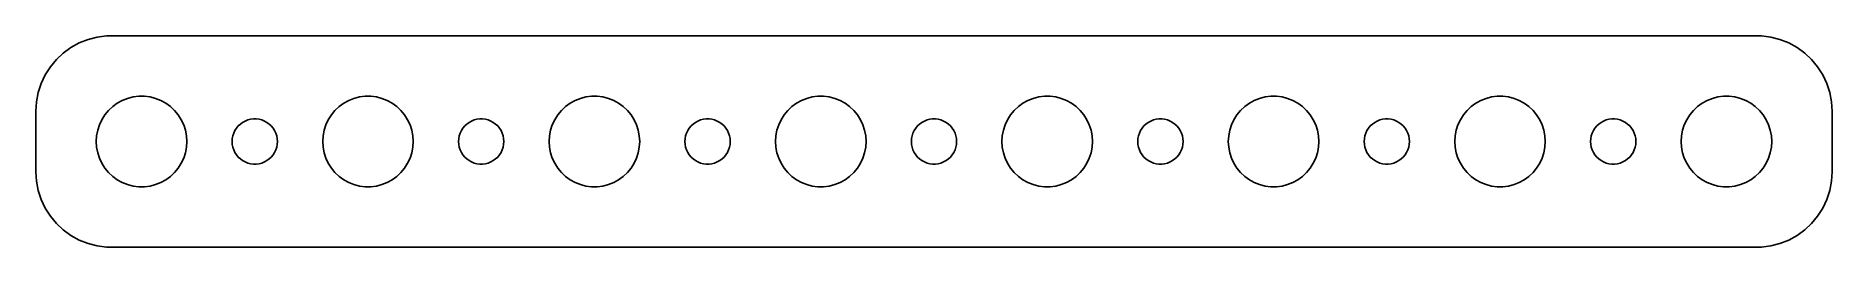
# Model space of a CAD drawing. Header units: metres. Extents: x -60 to 60, y 17 to 31.
import ezdxf

# ---------------------------------------------------------------- set-up
doc = ezdxf.new("R2010")
doc.units = ezdxf.units.M

msp = doc.modelspace()

# ---------------------------------------------------------------- linework, layer by layer
for p, q in [((-54.8139, 30.9901), (-55.4369, 30.9114)), ((54.8139, 30.9901), (-54.8139, 30.9901)), ((55.4369, 30.9114), (54.8139, 30.9901)), ((-57.6871, 29.8526), (-58.1448, 29.4227)), ((-57.1791, 30.2216), (-57.6871, 29.8526)), ((-56.6289, 30.5241), (-57.1791, 30.2216)), ((-56.0451, 30.7553), (-56.6289, 30.5241)), ((-55.4369, 30.9114), (-56.0451, 30.7553)), ((56.0451, 30.7553), (55.4369, 30.9114)), ((56.6289, 30.5241), (56.0451, 30.7553)), ((57.1791, 30.2216), (56.6289, 30.5241)), ((57.6871, 29.8526), (57.1791, 30.2216)), ((58.1448, 29.4227), (57.6871, 29.8526)), ((-58.5451, 28.9389), (-58.8815, 28.4088)), ((-58.1448, 29.4227), (-58.5451, 28.9389)), ((58.5451, 28.9389), (58.1448, 29.4227)), ((58.8815, 28.4088), (58.5451, 28.9389)), ((-59.1489, 27.8406), (-59.3429, 27.2434)), ((-58.8815, 28.4088), (-59.1489, 27.8406)), ((59.1489, 27.8406), (58.8815, 28.4088)), ((59.3429, 27.2434), (59.1489, 27.8406)), ((-59.4606, 26.6267), (-59.5, 26)), ((-59.3429, 27.2434), (-59.4606, 26.6267)), ((-54.6869, 26.0536), (-54.4123, 26.3115)), ((-54.4123, 26.3115), (-54.1075, 26.533)), ((-54.1075, 26.533), (-53.7773, 26.7145)), ((-53.7773, 26.7145), (-53.427, 26.8532)), ((-53.427, 26.8532), (-53.0621, 26.9469)), ((-53.0621, 26.9469), (-52.6884, 26.9941)), ((-52.6884, 26.9941), (-52.3116, 26.9941)), ((-52.3116, 26.9941), (-51.9379, 26.9469)), ((-51.9379, 26.9469), (-51.5729, 26.8532)), ((-51.5729, 26.8532), (-51.2227, 26.7145)), ((-51.2227, 26.7145), (-50.8925, 26.533)), ((-50.8925, 26.533), (-50.5877, 26.3115)), ((-50.5877, 26.3115), (-50.3131, 26.0536)), ((-39.6869, 26.0536), (-39.4123, 26.3115)), ((-39.4123, 26.3115), (-39.1075, 26.533)), ((-39.1075, 26.533), (-38.7773, 26.7145)), ((-38.7773, 26.7145), (-38.427, 26.8532)), ((-38.427, 26.8532), (-38.0621, 26.9469)), ((-38.0621, 26.9469), (-37.6884, 26.9941)), ((-37.6884, 26.9941), (-37.3116, 26.9941)), ((-37.3116, 26.9941), (-36.9379, 26.9469)), ((-36.9379, 26.9469), (-36.5729, 26.8532)), ((-36.5729, 26.8532), (-36.2227, 26.7145)), ((-36.2227, 26.7145), (-35.8925, 26.533)), ((-35.8925, 26.533), (-35.5877, 26.3115)), ((-35.5877, 26.3115), (-35.3131, 26.0536)), ((-24.6869, 26.0536), (-24.4123, 26.3115)), ((-24.4123, 26.3115), (-24.1075, 26.533)), ((-24.1075, 26.533), (-23.7773, 26.7145)), ((-23.7773, 26.7145), (-23.427, 26.8532)), ((-23.427, 26.8532), (-23.0621, 26.9469)), ((-23.0621, 26.9469), (-22.6884, 26.9941)), ((-22.6884, 26.9941), (-22.3116, 26.9941)), ((-22.3116, 26.9941), (-21.9379, 26.9469)), ((-21.9379, 26.9469), (-21.5729, 26.8532)), ((-21.5729, 26.8532), (-21.2227, 26.7145)), ((-21.2227, 26.7145), (-20.8925, 26.533)), ((-20.8925, 26.533), (-20.5877, 26.3115)), ((-20.5877, 26.3115), (-20.3131, 26.0536)), ((-9.6869, 26.0536), (-9.41226, 26.3115)), ((-9.41226, 26.3115), (-9.10747, 26.533)), ((-9.10747, 26.533), (-8.77733, 26.7145)), ((-8.77733, 26.7145), (-8.42705, 26.8532)), ((-8.42705, 26.8532), (-8.06213, 26.9469)), ((-8.06213, 26.9469), (-7.68837, 26.9941)), ((-7.68837, 26.9941), (-7.31161, 26.9941)), ((-7.31161, 26.9941), (-6.93785, 26.9469)), ((-6.93785, 26.9469), (-6.57294, 26.8532)), ((-6.57294, 26.8532), (-6.22266, 26.7145)), ((-6.22266, 26.7145), (-5.89252, 26.533)), ((-5.89252, 26.533), (-5.58772, 26.3115)), ((-5.58772, 26.3115), (-5.31308, 26.0536)), ((5.31308, 26.0536), (5.58772, 26.3115)), ((5.58772, 26.3115), (5.89252, 26.533)), ((5.89252, 26.533), (6.22266, 26.7145)), ((6.22266, 26.7145), (6.57294, 26.8532)), ((6.57294, 26.8532), (6.93785, 26.9469)), ((6.93785, 26.9469), (7.31161, 26.9941)), ((7.31161, 26.9941), (7.68837, 26.9941)), ((7.68837, 26.9941), (8.06213, 26.9469)), ((8.06213, 26.9469), (8.42705, 26.8532)), ((8.42705, 26.8532), (8.77733, 26.7145)), ((8.77733, 26.7145), (9.10747, 26.533)), ((9.10747, 26.533), (9.41226, 26.3115)), ((9.41226, 26.3115), (9.6869, 26.0536)), ((20.3131, 26.0536), (20.5877, 26.3115)), ((20.5877, 26.3115), (20.8925, 26.533)), ((20.8925, 26.533), (21.2227, 26.7145)), ((21.2227, 26.7145), (21.5729, 26.8532)), ((21.5729, 26.8532), (21.9379, 26.9469)), ((21.9379, 26.9469), (22.3116, 26.9941)), ((22.3116, 26.9941), (22.6884, 26.9941)), ((22.6884, 26.9941), (23.0621, 26.9469)), ((23.0621, 26.9469), (23.427, 26.8532)), ((23.427, 26.8532), (23.7773, 26.7145)), ((23.7773, 26.7145), (24.1075, 26.533)), ((24.1075, 26.533), (24.4123, 26.3115)), ((24.4123, 26.3115), (24.6869, 26.0536)), ((35.3131, 26.0536), (35.5877, 26.3115)), ((35.5877, 26.3115), (35.8925, 26.533)), ((35.8925, 26.533), (36.2227, 26.7145)), ((36.2227, 26.7145), (36.5729, 26.8532)), ((36.5729, 26.8532), (36.9379, 26.9469)), ((36.9379, 26.9469), (37.3116, 26.9941)), ((37.3116, 26.9941), (37.6884, 26.9941)), ((37.6884, 26.9941), (38.0621, 26.9469)), ((38.0621, 26.9469), (38.427, 26.8532)), ((38.427, 26.8532), (38.7773, 26.7145)), ((38.7773, 26.7145), (39.1075, 26.533)), ((39.1075, 26.533), (39.4123, 26.3115)), ((39.4123, 26.3115), (39.6869, 26.0536)), ((50.3131, 26.0536), (50.5877, 26.3115)), ((50.5877, 26.3115), (50.8925, 26.533)), ((50.8925, 26.533), (51.2227, 26.7145)), ((51.2227, 26.7145), (51.5729, 26.8532)), ((51.5729, 26.8532), (51.9379, 26.9469)), ((51.9379, 26.9469), (52.3116, 26.9941)), ((52.3116, 26.9941), (52.6884, 26.9941)), ((52.6884, 26.9941), (53.0621, 26.9469)), ((53.0621, 26.9469), (53.427, 26.8532)), ((53.427, 26.8532), (53.7773, 26.7145)), ((53.7773, 26.7145), (54.1075, 26.533)), ((54.1075, 26.533), (54.4123, 26.3115)), ((54.4123, 26.3115), (54.6869, 26.0536)), ((59.4606, 26.6267), (59.3429, 27.2434)), ((59.5, 26), (59.4606, 26.6267)), ((-59.5, 26), (-59.5, 22)), ((-55.4057, 24.7461), (-55.2893, 25.1044)), ((-55.2893, 25.1044), (-55.1289, 25.4453)), ((-55.1289, 25.4453), (-54.927, 25.7634)), ((-54.927, 25.7634), (-54.6869, 26.0536)), ((-50.3131, 26.0536), (-50.0729, 25.7634)), ((-50.0729, 25.7634), (-49.8711, 25.4453)), ((-49.8711, 25.4453), (-49.7107, 25.1044)), ((-49.7107, 25.1044), (-49.5942, 24.7461)), ((-46.2135, 24.8817), (-46.0934, 25.0268)), ((-46.0934, 25.0268), (-45.9561, 25.1558)), ((-45.9561, 25.1558), (-45.8037, 25.2665)), ((-45.8037, 25.2665), (-45.6387, 25.3572)), ((-45.6387, 25.3572), (-45.4635, 25.4266)), ((-45.4635, 25.4266), (-45.2811, 25.4734)), ((-45.2811, 25.4734), (-45.0942, 25.497)), ((-45.0942, 25.497), (-44.9058, 25.497)), ((-44.9058, 25.497), (-44.7189, 25.4734)), ((-44.7189, 25.4734), (-44.5365, 25.4266)), ((-44.5365, 25.4266), (-44.3613, 25.3572)), ((-44.3613, 25.3572), (-44.1963, 25.2665)), ((-44.1963, 25.2665), (-44.0439, 25.1558)), ((-44.0439, 25.1558), (-43.9065, 25.0268)), ((-43.9065, 25.0268), (-43.7865, 24.8817)), ((-40.4057, 24.7461), (-40.2893, 25.1044)), ((-40.2893, 25.1044), (-40.1289, 25.4453)), ((-40.1289, 25.4453), (-39.927, 25.7634)), ((-39.927, 25.7634), (-39.6869, 26.0536)), ((-35.3131, 26.0536), (-35.0729, 25.7634)), ((-35.0729, 25.7634), (-34.8711, 25.4453)), ((-34.8711, 25.4453), (-34.7107, 25.1044)), ((-34.7107, 25.1044), (-34.5942, 24.7461)), ((-31.2135, 24.8817), (-31.0934, 25.0268)), ((-31.0934, 25.0268), (-30.9561, 25.1558)), ((-30.9561, 25.1558), (-30.8037, 25.2665)), ((-30.8037, 25.2665), (-30.6387, 25.3572)), ((-30.6387, 25.3572), (-30.4635, 25.4266)), ((-30.4635, 25.4266), (-30.2811, 25.4734)), ((-30.2811, 25.4734), (-30.0942, 25.497)), ((-30.0942, 25.497), (-29.9058, 25.497)), ((-29.9058, 25.497), (-29.7189, 25.4734)), ((-29.7189, 25.4734), (-29.5365, 25.4266)), ((-29.5365, 25.4266), (-29.3613, 25.3572)), ((-29.3613, 25.3572), (-29.1963, 25.2665)), ((-29.1963, 25.2665), (-29.0439, 25.1558)), ((-29.0439, 25.1558), (-28.9065, 25.0268)), ((-28.9065, 25.0268), (-28.7865, 24.8817)), ((-25.4057, 24.7461), (-25.2893, 25.1044)), ((-25.2893, 25.1044), (-25.1289, 25.4453)), ((-25.1289, 25.4453), (-24.927, 25.7634)), ((-24.927, 25.7634), (-24.6869, 26.0536)), ((-20.3131, 26.0536), (-20.0729, 25.7634)), ((-20.0729, 25.7634), (-19.8711, 25.4453)), ((-19.8711, 25.4453), (-19.7107, 25.1044)), ((-19.7107, 25.1044), (-19.5942, 24.7461)), ((-16.2135, 24.8817), (-16.0934, 25.0268)), ((-16.0934, 25.0268), (-15.9561, 25.1558)), ((-15.9561, 25.1558), (-15.8037, 25.2665)), ((-15.8037, 25.2665), (-15.6387, 25.3572)), ((-15.6387, 25.3572), (-15.4635, 25.4266)), ((-15.4635, 25.4266), (-15.2811, 25.4734)), ((-15.2811, 25.4734), (-15.0942, 25.497)), ((-15.0942, 25.497), (-14.9058, 25.497)), ((-14.9058, 25.497), (-14.7189, 25.4734)), ((-14.7189, 25.4734), (-14.5365, 25.4266)), ((-14.5365, 25.4266), (-14.3613, 25.3572)), ((-14.3613, 25.3572), (-14.1963, 25.2665)), ((-14.1963, 25.2665), (-14.0439, 25.1558)), ((-14.0439, 25.1558), (-13.9065, 25.0268)), ((-13.9065, 25.0268), (-13.7865, 24.8817)), ((-10.4057, 24.7461), (-10.2893, 25.1044)), ((-10.2893, 25.1044), (-10.1289, 25.4453)), ((-10.1289, 25.4453), (-9.92705, 25.7634)), ((-9.92705, 25.7634), (-9.6869, 26.0536)), ((-5.31308, 26.0536), (-5.07294, 25.7634)), ((-5.07294, 25.7634), (-4.87108, 25.4453)), ((-4.87108, 25.4453), (-4.71066, 25.1044)), ((-4.71066, 25.1044), (-4.59424, 24.7461)), ((-1.21352, 24.8817), (-1.09344, 25.0268)), ((-1.09344, 25.0268), (-0.95613, 25.1558)), ((-0.95613, 25.1558), (-0.80373, 25.2665)), ((-0.80373, 25.2665), (-0.63866, 25.3572)), ((-0.63866, 25.3572), (-0.46352, 25.4266)), ((-0.46352, 25.4266), (-0.28107, 25.4734)), ((-0.28107, 25.4734), (-0.09418, 25.497)), ((-0.09418, 25.497), (0.09418, 25.497)), ((0.09418, 25.497), (0.28107, 25.4734)), ((0.28107, 25.4734), (0.46352, 25.4266)), ((0.46352, 25.4266), (0.63866, 25.3572)), ((0.63866, 25.3572), (0.80373, 25.2665)), ((0.80373, 25.2665), (0.95613, 25.1558)), ((0.95613, 25.1558), (1.09344, 25.0268)), ((1.09344, 25.0268), (1.21352, 24.8817)), ((4.59424, 24.7461), (4.71066, 25.1044)), ((4.71066, 25.1044), (4.87108, 25.4453)), ((4.87108, 25.4453), (5.07294, 25.7634)), ((5.07294, 25.7634), (5.31308, 26.0536)), ((9.6869, 26.0536), (9.92705, 25.7634)), ((9.92705, 25.7634), (10.1289, 25.4453)), ((10.1289, 25.4453), (10.2893, 25.1044)), ((10.2893, 25.1044), (10.4057, 24.7461)), ((13.7865, 24.8817), (13.9065, 25.0268)), ((13.9065, 25.0268), (14.0439, 25.1558)), ((14.0439, 25.1558), (14.1963, 25.2665)), ((14.1963, 25.2665), (14.3613, 25.3572)), ((14.3613, 25.3572), (14.5365, 25.4266)), ((14.5365, 25.4266), (14.7189, 25.4734)), ((14.7189, 25.4734), (14.9058, 25.497)), ((14.9058, 25.497), (15.0942, 25.497)), ((15.0942, 25.497), (15.2811, 25.4734)), ((15.2811, 25.4734), (15.4635, 25.4266)), ((15.4635, 25.4266), (15.6387, 25.3572)), ((15.6387, 25.3572), (15.8037, 25.2665)), ((15.8037, 25.2665), (15.9561, 25.1558)), ((15.9561, 25.1558), (16.0934, 25.0268)), ((16.0934, 25.0268), (16.2135, 24.8817)), ((19.5942, 24.7461), (19.7107, 25.1044)), ((19.7107, 25.1044), (19.8711, 25.4453)), ((19.8711, 25.4453), (20.0729, 25.7634)), ((20.0729, 25.7634), (20.3131, 26.0536)), ((24.6869, 26.0536), (24.927, 25.7634)), ((24.927, 25.7634), (25.1289, 25.4453)), ((25.1289, 25.4453), (25.2893, 25.1044)), ((25.2893, 25.1044), (25.4057, 24.7461)), ((28.7865, 24.8817), (28.9065, 25.0268)), ((28.9065, 25.0268), (29.0439, 25.1558)), ((29.0439, 25.1558), (29.1963, 25.2665)), ((29.1963, 25.2665), (29.3613, 25.3572)), ((29.3613, 25.3572), (29.5365, 25.4266)), ((29.5365, 25.4266), (29.7189, 25.4734)), ((29.7189, 25.4734), (29.9058, 25.497)), ((29.9058, 25.497), (30.0942, 25.497)), ((30.0942, 25.497), (30.2811, 25.4734)), ((30.2811, 25.4734), (30.4635, 25.4266)), ((30.4635, 25.4266), (30.6387, 25.3572)), ((30.6387, 25.3572), (30.8037, 25.2665)), ((30.8037, 25.2665), (30.9561, 25.1558)), ((30.9561, 25.1558), (31.0934, 25.0268)), ((31.0934, 25.0268), (31.2135, 24.8817)), ((34.5942, 24.7461), (34.7107, 25.1044)), ((34.7107, 25.1044), (34.8711, 25.4453)), ((34.8711, 25.4453), (35.0729, 25.7634)), ((35.0729, 25.7634), (35.3131, 26.0536)), ((39.6869, 26.0536), (39.927, 25.7634)), ((39.927, 25.7634), (40.1289, 25.4453)), ((40.1289, 25.4453), (40.2893, 25.1044)), ((40.2893, 25.1044), (40.4057, 24.7461)), ((43.7865, 24.8817), (43.9065, 25.0268)), ((43.9065, 25.0268), (44.0439, 25.1558)), ((44.0439, 25.1558), (44.1963, 25.2665)), ((44.1963, 25.2665), (44.3613, 25.3572)), ((44.3613, 25.3572), (44.5365, 25.4266)), ((44.5365, 25.4266), (44.7189, 25.4734)), ((44.7189, 25.4734), (44.9058, 25.497)), ((44.9058, 25.497), (45.0942, 25.497)), ((45.0942, 25.497), (45.2811, 25.4734)), ((45.2811, 25.4734), (45.4635, 25.4266)), ((45.4635, 25.4266), (45.6387, 25.3572)), ((45.6387, 25.3572), (45.8037, 25.2665)), ((45.8037, 25.2665), (45.9561, 25.1558)), ((45.9561, 25.1558), (46.0934, 25.0268)), ((46.0934, 25.0268), (46.2135, 24.8817)), ((49.5942, 24.7461), (49.7107, 25.1044)), ((49.7107, 25.1044), (49.8711, 25.4453)), ((49.8711, 25.4453), (50.0729, 25.7634)), ((50.0729, 25.7634), (50.3131, 26.0536)), ((54.6869, 26.0536), (54.927, 25.7634)), ((54.927, 25.7634), (55.1289, 25.4453)), ((55.1289, 25.4453), (55.2893, 25.1044)), ((55.2893, 25.1044), (55.4057, 24.7461)), ((59.5, 22), (59.5, 26)), ((-55.5, 24), (-55.4763, 24.376)), ((-55.4763, 23.624), (-55.5, 24)), ((-55.4763, 24.376), (-55.4057, 24.7461)), ((-49.5942, 24.7461), (-49.5237, 24.376)), ((-49.5237, 24.376), (-49.5, 24)), ((-49.5, 24), (-49.5237, 23.624)), ((-46.5, 24), (-46.4882, 24.188)), ((-46.4882, 23.812), (-46.5, 24)), ((-46.4882, 24.188), (-46.4529, 24.373)), ((-46.4529, 23.627), (-46.4882, 23.812)), ((-46.4529, 24.373), (-46.3947, 24.5522)), ((-46.3947, 24.5522), (-46.3145, 24.7226)), ((-46.3145, 24.7226), (-46.2135, 24.8817)), ((-43.7865, 24.8817), (-43.6855, 24.7226)), ((-43.6855, 24.7226), (-43.6053, 24.5522)), ((-43.6053, 24.5522), (-43.5471, 24.373)), ((-43.5471, 24.373), (-43.5118, 24.188)), ((-43.5118, 23.812), (-43.5471, 23.627)), ((-43.5118, 24.188), (-43.5, 24)), ((-43.5, 24), (-43.5118, 23.812)), ((-40.5, 24), (-40.4763, 24.376)), ((-40.4763, 23.624), (-40.5, 24)), ((-40.4763, 24.376), (-40.4057, 24.7461)), ((-34.5942, 24.7461), (-34.5237, 24.376)), ((-34.5237, 24.376), (-34.5, 24)), ((-34.5, 24), (-34.5237, 23.624)), ((-31.5, 24), (-31.4882, 24.188)), ((-31.4882, 23.812), (-31.5, 24)), ((-31.4882, 24.188), (-31.4529, 24.373)), ((-31.4529, 23.627), (-31.4882, 23.812)), ((-31.4529, 24.373), (-31.3947, 24.5522)), ((-31.3947, 24.5522), (-31.3145, 24.7226)), ((-31.3145, 24.7226), (-31.2135, 24.8817)), ((-28.7865, 24.8817), (-28.6855, 24.7226)), ((-28.6855, 24.7226), (-28.6053, 24.5522)), ((-28.6053, 24.5522), (-28.5471, 24.373)), ((-28.5471, 24.373), (-28.5118, 24.188)), ((-28.5118, 23.812), (-28.5471, 23.627)), ((-28.5118, 24.188), (-28.5, 24)), ((-28.5, 24), (-28.5118, 23.812)), ((-25.5, 24), (-25.4763, 24.376)), ((-25.4763, 23.624), (-25.5, 24)), ((-25.4763, 24.376), (-25.4057, 24.7461)), ((-19.5942, 24.7461), (-19.5237, 24.376)), ((-19.5237, 24.376), (-19.5, 24)), ((-19.5, 24), (-19.5237, 23.624)), ((-16.5, 24), (-16.4882, 24.188)), ((-16.4882, 23.812), (-16.5, 24)), ((-16.4882, 24.188), (-16.4529, 24.373)), ((-16.4529, 23.627), (-16.4882, 23.812)), ((-16.4529, 24.373), (-16.3947, 24.5522)), ((-16.3947, 24.5522), (-16.3145, 24.7226)), ((-16.3145, 24.7226), (-16.2135, 24.8817)), ((-13.7865, 24.8817), (-13.6855, 24.7226)), ((-13.6855, 24.7226), (-13.6053, 24.5522)), ((-13.6053, 24.5522), (-13.5471, 24.373)), ((-13.5471, 24.373), (-13.5118, 24.188)), ((-13.5118, 23.812), (-13.5471, 23.627)), ((-13.5118, 24.188), (-13.5, 24)), ((-13.5, 24), (-13.5118, 23.812)), ((-10.5, 24), (-10.4763, 24.376)), ((-10.4763, 23.624), (-10.5, 24)), ((-10.4763, 24.376), (-10.4057, 24.7461)), ((-4.59424, 24.7461), (-4.52365, 24.376)), ((-4.52365, 24.376), (-4.5, 24)), ((-4.5, 24), (-4.52365, 23.624)), ((-1.5, 24), (-1.48816, 24.188)), ((-1.48816, 23.812), (-1.5, 24)), ((-1.48816, 24.188), (-1.45287, 24.373)), ((-1.45287, 23.627), (-1.48816, 23.812)), ((-1.45287, 24.373), (-1.39465, 24.5522)), ((-1.39465, 24.5522), (-1.31445, 24.7226)), ((-1.31445, 24.7226), (-1.21352, 24.8817)), ((1.21352, 24.8817), (1.31445, 24.7226)), ((1.31445, 24.7226), (1.39465, 24.5522)), ((1.39465, 24.5522), (1.45287, 24.373)), ((1.45287, 24.373), (1.48816, 24.188)), ((1.48816, 23.812), (1.45287, 23.627)), ((1.48816, 24.188), (1.5, 24)), ((1.5, 24), (1.48816, 23.812)), ((4.5, 24), (4.52365, 24.376)), ((4.52365, 23.624), (4.5, 24)), ((4.52365, 24.376), (4.59424, 24.7461)), ((10.4057, 24.7461), (10.4763, 24.376)), ((10.4763, 24.376), (10.5, 24)), ((10.5, 24), (10.4763, 23.624)), ((13.5, 24), (13.5118, 24.188)), ((13.5118, 23.812), (13.5, 24)), ((13.5118, 24.188), (13.5471, 24.373)), ((13.5471, 23.627), (13.5118, 23.812)), ((13.5471, 24.373), (13.6053, 24.5522)), ((13.6053, 24.5522), (13.6855, 24.7226)), ((13.6855, 24.7226), (13.7865, 24.8817)), ((16.2135, 24.8817), (16.3145, 24.7226)), ((16.3145, 24.7226), (16.3947, 24.5522)), ((16.3947, 24.5522), (16.4529, 24.373)), ((16.4529, 24.373), (16.4882, 24.188)), ((16.4882, 23.812), (16.4529, 23.627)), ((16.4882, 24.188), (16.5, 24)), ((16.5, 24), (16.4882, 23.812)), ((19.5, 24), (19.5237, 24.376)), ((19.5237, 23.624), (19.5, 24)), ((19.5237, 24.376), (19.5942, 24.7461)), ((25.4057, 24.7461), (25.4763, 24.376)), ((25.4763, 24.376), (25.5, 24)), ((25.5, 24), (25.4763, 23.624)), ((28.5, 24), (28.5118, 24.188)), ((28.5118, 23.812), (28.5, 24)), ((28.5118, 24.188), (28.5471, 24.373)), ((28.5471, 23.627), (28.5118, 23.812)), ((28.5471, 24.373), (28.6053, 24.5522)), ((28.6053, 24.5522), (28.6855, 24.7226)), ((28.6855, 24.7226), (28.7865, 24.8817)), ((31.2135, 24.8817), (31.3145, 24.7226)), ((31.3145, 24.7226), (31.3947, 24.5522)), ((31.3947, 24.5522), (31.4529, 24.373)), ((31.4529, 24.373), (31.4882, 24.188)), ((31.4882, 23.812), (31.4529, 23.627)), ((31.4882, 24.188), (31.5, 24)), ((31.5, 24), (31.4882, 23.812)), ((34.5, 24), (34.5237, 24.376)), ((34.5237, 23.624), (34.5, 24)), ((34.5237, 24.376), (34.5942, 24.7461)), ((40.4057, 24.7461), (40.4763, 24.376)), ((40.4763, 24.376), (40.5, 24)), ((40.5, 24), (40.4763, 23.624)), ((43.5, 24), (43.5118, 24.188)), ((43.5118, 23.812), (43.5, 24)), ((43.5118, 24.188), (43.5471, 24.373)), ((43.5471, 23.627), (43.5118, 23.812)), ((43.5471, 24.373), (43.6053, 24.5522)), ((43.6053, 24.5522), (43.6855, 24.7226)), ((43.6855, 24.7226), (43.7865, 24.8817)), ((46.2135, 24.8817), (46.3145, 24.7226)), ((46.3145, 24.7226), (46.3947, 24.5522)), ((46.3947, 24.5522), (46.4529, 24.373)), ((46.4529, 24.373), (46.4882, 24.188)), ((46.4882, 23.812), (46.4529, 23.627)), ((46.4882, 24.188), (46.5, 24)), ((46.5, 24), (46.4882, 23.812)), ((49.5, 24), (49.5237, 24.376)), ((49.5237, 23.624), (49.5, 24)), ((49.5237, 24.376), (49.5942, 24.7461)), ((55.4057, 24.7461), (55.4763, 24.376)), ((55.4763, 24.376), (55.5, 24)), ((55.5, 24), (55.4763, 23.624)), ((-55.4057, 23.2539), (-55.4763, 23.624)), ((-55.2893, 22.8956), (-55.4057, 23.2539)), ((-55.1289, 22.5547), (-55.2893, 22.8956)), ((-49.7107, 22.8956), (-49.8711, 22.5547)), ((-49.5942, 23.2539), (-49.7107, 22.8956)), ((-49.5237, 23.624), (-49.5942, 23.2539)), ((-46.3947, 23.4478), (-46.4529, 23.627)), ((-46.3145, 23.2774), (-46.3947, 23.4478)), ((-46.2135, 23.1183), (-46.3145, 23.2774)), ((-46.0934, 22.9732), (-46.2135, 23.1183)), ((-45.9561, 22.8442), (-46.0934, 22.9732)), ((-45.8037, 22.7335), (-45.9561, 22.8442)), ((-45.6387, 22.6428), (-45.8037, 22.7335)), ((-45.4635, 22.5734), (-45.6387, 22.6428)), ((-44.3613, 22.6428), (-44.5365, 22.5734)), ((-44.1963, 22.7335), (-44.3613, 22.6428)), ((-44.0439, 22.8442), (-44.1963, 22.7335)), ((-43.9065, 22.9732), (-44.0439, 22.8442)), ((-43.7865, 23.1183), (-43.9065, 22.9732)), ((-43.6855, 23.2774), (-43.7865, 23.1183)), ((-43.6053, 23.4478), (-43.6855, 23.2774)), ((-43.5471, 23.627), (-43.6053, 23.4478)), ((-40.4057, 23.2539), (-40.4763, 23.624)), ((-40.2893, 22.8956), (-40.4057, 23.2539)), ((-40.1289, 22.5547), (-40.2893, 22.8956)), ((-34.7107, 22.8956), (-34.8711, 22.5547)), ((-34.5942, 23.2539), (-34.7107, 22.8956)), ((-34.5237, 23.624), (-34.5942, 23.2539)), ((-31.3947, 23.4478), (-31.4529, 23.627)), ((-31.3145, 23.2774), (-31.3947, 23.4478)), ((-31.2135, 23.1183), (-31.3145, 23.2774)), ((-31.0934, 22.9732), (-31.2135, 23.1183)), ((-30.9561, 22.8442), (-31.0934, 22.9732)), ((-30.8037, 22.7335), (-30.9561, 22.8442)), ((-30.6387, 22.6428), (-30.8037, 22.7335)), ((-30.4635, 22.5734), (-30.6387, 22.6428)), ((-29.3613, 22.6428), (-29.5365, 22.5734)), ((-29.1963, 22.7335), (-29.3613, 22.6428)), ((-29.0439, 22.8442), (-29.1963, 22.7335)), ((-28.9065, 22.9732), (-29.0439, 22.8442)), ((-28.7865, 23.1183), (-28.9065, 22.9732)), ((-28.6855, 23.2774), (-28.7865, 23.1183)), ((-28.6053, 23.4478), (-28.6855, 23.2774)), ((-28.5471, 23.627), (-28.6053, 23.4478)), ((-25.4057, 23.2539), (-25.4763, 23.624)), ((-25.2893, 22.8956), (-25.4057, 23.2539)), ((-25.1289, 22.5547), (-25.2893, 22.8956)), ((-19.7107, 22.8956), (-19.8711, 22.5547)), ((-19.5942, 23.2539), (-19.7107, 22.8956)), ((-19.5237, 23.624), (-19.5942, 23.2539)), ((-16.3947, 23.4478), (-16.4529, 23.627)), ((-16.3145, 23.2774), (-16.3947, 23.4478)), ((-16.2135, 23.1183), (-16.3145, 23.2774)), ((-16.0934, 22.9732), (-16.2135, 23.1183)), ((-15.9561, 22.8442), (-16.0934, 22.9732)), ((-15.8037, 22.7335), (-15.9561, 22.8442)), ((-15.6387, 22.6428), (-15.8037, 22.7335)), ((-15.4635, 22.5734), (-15.6387, 22.6428)), ((-14.3613, 22.6428), (-14.5365, 22.5734)), ((-14.1963, 22.7335), (-14.3613, 22.6428)), ((-14.0439, 22.8442), (-14.1963, 22.7335)), ((-13.9065, 22.9732), (-14.0439, 22.8442)), ((-13.7865, 23.1183), (-13.9065, 22.9732)), ((-13.6855, 23.2774), (-13.7865, 23.1183)), ((-13.6053, 23.4478), (-13.6855, 23.2774)), ((-13.5471, 23.627), (-13.6053, 23.4478)), ((-10.4057, 23.2539), (-10.4763, 23.624)), ((-10.2893, 22.8956), (-10.4057, 23.2539)), ((-10.1289, 22.5547), (-10.2893, 22.8956)), ((-4.71066, 22.8956), (-4.87108, 22.5547)), ((-4.59424, 23.2539), (-4.71066, 22.8956)), ((-4.52365, 23.624), (-4.59424, 23.2539)), ((-1.39465, 23.4478), (-1.45287, 23.627)), ((-1.31445, 23.2774), (-1.39465, 23.4478)), ((-1.21352, 23.1183), (-1.31445, 23.2774)), ((-1.09344, 22.9732), (-1.21352, 23.1183)), ((-0.95613, 22.8442), (-1.09344, 22.9732)), ((-0.80373, 22.7335), (-0.95613, 22.8442)), ((-0.63866, 22.6428), (-0.80373, 22.7335)), ((-0.46352, 22.5734), (-0.63866, 22.6428)), ((0.63866, 22.6428), (0.46352, 22.5734)), ((0.80373, 22.7335), (0.63866, 22.6428)), ((0.95613, 22.8442), (0.80373, 22.7335)), ((1.09344, 22.9732), (0.95613, 22.8442)), ((1.21352, 23.1183), (1.09344, 22.9732)), ((1.31445, 23.2774), (1.21352, 23.1183)), ((1.39465, 23.4478), (1.31445, 23.2774)), ((1.45287, 23.627), (1.39465, 23.4478)), ((4.59424, 23.2539), (4.52365, 23.624)), ((4.71066, 22.8956), (4.59424, 23.2539)), ((4.87108, 22.5547), (4.71066, 22.8956)), ((10.2893, 22.8956), (10.1289, 22.5547)), ((10.4057, 23.2539), (10.2893, 22.8956)), ((10.4763, 23.624), (10.4057, 23.2539)), ((13.6053, 23.4478), (13.5471, 23.627)), ((13.6855, 23.2774), (13.6053, 23.4478)), ((13.7865, 23.1183), (13.6855, 23.2774)), ((13.9065, 22.9732), (13.7865, 23.1183)), ((14.0439, 22.8442), (13.9065, 22.9732)), ((14.1963, 22.7335), (14.0439, 22.8442)), ((14.3613, 22.6428), (14.1963, 22.7335)), ((14.5365, 22.5734), (14.3613, 22.6428)), ((15.6387, 22.6428), (15.4635, 22.5734)), ((15.8037, 22.7335), (15.6387, 22.6428)), ((15.9561, 22.8442), (15.8037, 22.7335)), ((16.0934, 22.9732), (15.9561, 22.8442)), ((16.2135, 23.1183), (16.0934, 22.9732)), ((16.3145, 23.2774), (16.2135, 23.1183)), ((16.3947, 23.4478), (16.3145, 23.2774)), ((16.4529, 23.627), (16.3947, 23.4478)), ((19.5942, 23.2539), (19.5237, 23.624)), ((19.7107, 22.8956), (19.5942, 23.2539)), ((19.8711, 22.5547), (19.7107, 22.8956)), ((25.2893, 22.8956), (25.1289, 22.5547)), ((25.4057, 23.2539), (25.2893, 22.8956)), ((25.4763, 23.624), (25.4057, 23.2539)), ((28.6053, 23.4478), (28.5471, 23.627)), ((28.6855, 23.2774), (28.6053, 23.4478)), ((28.7865, 23.1183), (28.6855, 23.2774)), ((28.9065, 22.9732), (28.7865, 23.1183)), ((29.0439, 22.8442), (28.9065, 22.9732)), ((29.1963, 22.7335), (29.0439, 22.8442)), ((29.3613, 22.6428), (29.1963, 22.7335)), ((29.5365, 22.5734), (29.3613, 22.6428)), ((30.6387, 22.6428), (30.4635, 22.5734)), ((30.8037, 22.7335), (30.6387, 22.6428)), ((30.9561, 22.8442), (30.8037, 22.7335)), ((31.0934, 22.9732), (30.9561, 22.8442)), ((31.2135, 23.1183), (31.0934, 22.9732)), ((31.3145, 23.2774), (31.2135, 23.1183)), ((31.3947, 23.4478), (31.3145, 23.2774)), ((31.4529, 23.627), (31.3947, 23.4478)), ((34.5942, 23.2539), (34.5237, 23.624)), ((34.7107, 22.8956), (34.5942, 23.2539)), ((34.8711, 22.5547), (34.7107, 22.8956)), ((40.2893, 22.8956), (40.1289, 22.5547)), ((40.4057, 23.2539), (40.2893, 22.8956)), ((40.4763, 23.624), (40.4057, 23.2539)), ((43.6053, 23.4478), (43.5471, 23.627)), ((43.6855, 23.2774), (43.6053, 23.4478)), ((43.7865, 23.1183), (43.6855, 23.2774)), ((43.9065, 22.9732), (43.7865, 23.1183)), ((44.0439, 22.8442), (43.9065, 22.9732)), ((44.1963, 22.7335), (44.0439, 22.8442)), ((44.3613, 22.6428), (44.1963, 22.7335)), ((44.5365, 22.5734), (44.3613, 22.6428)), ((45.6387, 22.6428), (45.4635, 22.5734)), ((45.8037, 22.7335), (45.6387, 22.6428)), ((45.9561, 22.8442), (45.8037, 22.7335)), ((46.0934, 22.9732), (45.9561, 22.8442)), ((46.2135, 23.1183), (46.0934, 22.9732)), ((46.3145, 23.2774), (46.2135, 23.1183)), ((46.3947, 23.4478), (46.3145, 23.2774)), ((46.4529, 23.627), (46.3947, 23.4478)), ((49.5942, 23.2539), (49.5237, 23.624)), ((49.7107, 22.8956), (49.5942, 23.2539)), ((49.8711, 22.5547), (49.7107, 22.8956)), ((55.2893, 22.8956), (55.1289, 22.5547)), ((55.4057, 23.2539), (55.2893, 22.8956)), ((55.4763, 23.624), (55.4057, 23.2539)), ((-59.5, 22), (-59.4606, 21.3733)), ((-54.927, 22.2366), (-55.1289, 22.5547)), ((-54.6869, 21.9464), (-54.927, 22.2366)), ((-54.4123, 21.6885), (-54.6869, 21.9464)), ((-54.1075, 21.467), (-54.4123, 21.6885)), ((-53.7773, 21.2855), (-54.1075, 21.467)), ((-50.8925, 21.467), (-51.2227, 21.2855)), ((-50.5877, 21.6885), (-50.8925, 21.467)), ((-50.3131, 21.9464), (-50.5877, 21.6885)), ((-50.0729, 22.2366), (-50.3131, 21.9464)), ((-49.8711, 22.5547), (-50.0729, 22.2366)), ((-45.2811, 22.5266), (-45.4635, 22.5734)), ((-45.0942, 22.503), (-45.2811, 22.5266)), ((-44.9058, 22.503), (-45.0942, 22.503)), ((-44.7189, 22.5266), (-44.9058, 22.503)), ((-44.5365, 22.5734), (-44.7189, 22.5266)), ((-39.927, 22.2366), (-40.1289, 22.5547)), ((-39.6869, 21.9464), (-39.927, 22.2366)), ((-39.4123, 21.6885), (-39.6869, 21.9464)), ((-39.1075, 21.467), (-39.4123, 21.6885)), ((-38.7773, 21.2855), (-39.1075, 21.467)), ((-35.8925, 21.467), (-36.2227, 21.2855)), ((-35.5877, 21.6885), (-35.8925, 21.467)), ((-35.3131, 21.9464), (-35.5877, 21.6885)), ((-35.0729, 22.2366), (-35.3131, 21.9464)), ((-34.8711, 22.5547), (-35.0729, 22.2366)), ((-30.2811, 22.5266), (-30.4635, 22.5734)), ((-30.0942, 22.503), (-30.2811, 22.5266)), ((-29.9058, 22.503), (-30.0942, 22.503)), ((-29.7189, 22.5266), (-29.9058, 22.503)), ((-29.5365, 22.5734), (-29.7189, 22.5266)), ((-24.927, 22.2366), (-25.1289, 22.5547)), ((-24.6869, 21.9464), (-24.927, 22.2366)), ((-24.4123, 21.6885), (-24.6869, 21.9464)), ((-24.1075, 21.467), (-24.4123, 21.6885)), ((-23.7773, 21.2855), (-24.1075, 21.467)), ((-20.8925, 21.467), (-21.2227, 21.2855)), ((-20.5877, 21.6885), (-20.8925, 21.467)), ((-20.3131, 21.9464), (-20.5877, 21.6885)), ((-20.0729, 22.2366), (-20.3131, 21.9464)), ((-19.8711, 22.5547), (-20.0729, 22.2366)), ((-15.2811, 22.5266), (-15.4635, 22.5734)), ((-15.0942, 22.503), (-15.2811, 22.5266)), ((-14.9058, 22.503), (-15.0942, 22.503)), ((-14.7189, 22.5266), (-14.9058, 22.503)), ((-14.5365, 22.5734), (-14.7189, 22.5266)), ((-9.92705, 22.2366), (-10.1289, 22.5547)), ((-9.6869, 21.9464), (-9.92705, 22.2366)), ((-9.41226, 21.6885), (-9.6869, 21.9464)), ((-9.10747, 21.467), (-9.41226, 21.6885)), ((-8.77733, 21.2855), (-9.10747, 21.467)), ((-5.89252, 21.467), (-6.22266, 21.2855)), ((-5.58772, 21.6885), (-5.89252, 21.467)), ((-5.31308, 21.9464), (-5.58772, 21.6885)), ((-5.07294, 22.2366), (-5.31308, 21.9464)), ((-4.87108, 22.5547), (-5.07294, 22.2366)), ((-0.28107, 22.5266), (-0.46352, 22.5734)), ((-0.09418, 22.503), (-0.28107, 22.5266)), ((0.09418, 22.503), (-0.09418, 22.503)), ((0.28107, 22.5266), (0.09418, 22.503)), ((0.46352, 22.5734), (0.28107, 22.5266)), ((5.07294, 22.2366), (4.87108, 22.5547)), ((5.31308, 21.9464), (5.07294, 22.2366)), ((5.58772, 21.6885), (5.31308, 21.9464)), ((5.89252, 21.467), (5.58772, 21.6885)), ((6.22266, 21.2855), (5.89252, 21.467)), ((9.10747, 21.467), (8.77733, 21.2855)), ((9.41226, 21.6885), (9.10747, 21.467)), ((9.6869, 21.9464), (9.41226, 21.6885)), ((9.92705, 22.2366), (9.6869, 21.9464)), ((10.1289, 22.5547), (9.92705, 22.2366)), ((14.7189, 22.5266), (14.5365, 22.5734)), ((14.9058, 22.503), (14.7189, 22.5266)), ((15.0942, 22.503), (14.9058, 22.503)), ((15.2811, 22.5266), (15.0942, 22.503)), ((15.4635, 22.5734), (15.2811, 22.5266)), ((20.0729, 22.2366), (19.8711, 22.5547)), ((20.3131, 21.9464), (20.0729, 22.2366)), ((20.5877, 21.6885), (20.3131, 21.9464)), ((20.8925, 21.467), (20.5877, 21.6885)), ((21.2227, 21.2855), (20.8925, 21.467)), ((24.1075, 21.467), (23.7773, 21.2855)), ((24.4123, 21.6885), (24.1075, 21.467)), ((24.6869, 21.9464), (24.4123, 21.6885)), ((24.927, 22.2366), (24.6869, 21.9464)), ((25.1289, 22.5547), (24.927, 22.2366)), ((29.7189, 22.5266), (29.5365, 22.5734)), ((29.9058, 22.503), (29.7189, 22.5266)), ((30.0942, 22.503), (29.9058, 22.503)), ((30.2811, 22.5266), (30.0942, 22.503)), ((30.4635, 22.5734), (30.2811, 22.5266)), ((35.0729, 22.2366), (34.8711, 22.5547)), ((35.3131, 21.9464), (35.0729, 22.2366)), ((35.5877, 21.6885), (35.3131, 21.9464)), ((35.8925, 21.467), (35.5877, 21.6885)), ((36.2227, 21.2855), (35.8925, 21.467)), ((39.1075, 21.467), (38.7773, 21.2855)), ((39.4123, 21.6885), (39.1075, 21.467)), ((39.6869, 21.9464), (39.4123, 21.6885)), ((39.927, 22.2366), (39.6869, 21.9464)), ((40.1289, 22.5547), (39.927, 22.2366)), ((44.7189, 22.5266), (44.5365, 22.5734)), ((44.9058, 22.503), (44.7189, 22.5266)), ((45.0942, 22.503), (44.9058, 22.503)), ((45.2811, 22.5266), (45.0942, 22.503)), ((45.4635, 22.5734), (45.2811, 22.5266)), ((50.0729, 22.2366), (49.8711, 22.5547)), ((50.3131, 21.9464), (50.0729, 22.2366)), ((50.5877, 21.6885), (50.3131, 21.9464)), ((50.8925, 21.467), (50.5877, 21.6885)), ((51.2227, 21.2855), (50.8925, 21.467)), ((54.1075, 21.467), (53.7773, 21.2855)), ((54.4123, 21.6885), (54.1075, 21.467)), ((54.6869, 21.9464), (54.4123, 21.6885)), ((54.927, 22.2366), (54.6869, 21.9464)), ((55.1289, 22.5547), (54.927, 22.2366)), ((59.4606, 21.3733), (59.5, 22)), ((-59.4606, 21.3733), (-59.3429, 20.7566)), ((-59.3429, 20.7566), (-59.1489, 20.1594)), ((-53.427, 21.1468), (-53.7773, 21.2855)), ((-53.0621, 21.0531), (-53.427, 21.1468)), ((-52.6884, 21.0059), (-53.0621, 21.0531)), ((-52.3116, 21.0059), (-52.6884, 21.0059)), ((-51.9379, 21.0531), (-52.3116, 21.0059)), ((-51.5729, 21.1468), (-51.9379, 21.0531)), ((-51.2227, 21.2855), (-51.5729, 21.1468)), ((-38.427, 21.1468), (-38.7773, 21.2855)), ((-38.0621, 21.0531), (-38.427, 21.1468)), ((-37.6884, 21.0059), (-38.0621, 21.0531)), ((-37.3116, 21.0059), (-37.6884, 21.0059)), ((-36.9379, 21.0531), (-37.3116, 21.0059)), ((-36.5729, 21.1468), (-36.9379, 21.0531)), ((-36.2227, 21.2855), (-36.5729, 21.1468)), ((-23.427, 21.1468), (-23.7773, 21.2855)), ((-23.0621, 21.0531), (-23.427, 21.1468)), ((-22.6884, 21.0059), (-23.0621, 21.0531)), ((-22.3116, 21.0059), (-22.6884, 21.0059)), ((-21.9379, 21.0531), (-22.3116, 21.0059)), ((-21.5729, 21.1468), (-21.9379, 21.0531)), ((-21.2227, 21.2855), (-21.5729, 21.1468)), ((-8.42705, 21.1468), (-8.77733, 21.2855)), ((-8.06213, 21.0531), (-8.42705, 21.1468)), ((-7.68837, 21.0059), (-8.06213, 21.0531)), ((-7.31161, 21.0059), (-7.68837, 21.0059)), ((-6.93785, 21.0531), (-7.31161, 21.0059)), ((-6.57294, 21.1468), (-6.93785, 21.0531)), ((-6.22266, 21.2855), (-6.57294, 21.1468)), ((6.57294, 21.1468), (6.22266, 21.2855)), ((6.93785, 21.0531), (6.57294, 21.1468)), ((7.31161, 21.0059), (6.93785, 21.0531)), ((7.68837, 21.0059), (7.31161, 21.0059)), ((8.06213, 21.0531), (7.68837, 21.0059)), ((8.42705, 21.1468), (8.06213, 21.0531)), ((8.77733, 21.2855), (8.42705, 21.1468)), ((21.5729, 21.1468), (21.2227, 21.2855)), ((21.9379, 21.0531), (21.5729, 21.1468)), ((22.3116, 21.0059), (21.9379, 21.0531)), ((22.6884, 21.0059), (22.3116, 21.0059)), ((23.0621, 21.0531), (22.6884, 21.0059)), ((23.427, 21.1468), (23.0621, 21.0531)), ((23.7773, 21.2855), (23.427, 21.1468)), ((36.5729, 21.1468), (36.2227, 21.2855)), ((36.9379, 21.0531), (36.5729, 21.1468)), ((37.3116, 21.0059), (36.9379, 21.0531)), ((37.6884, 21.0059), (37.3116, 21.0059)), ((38.0621, 21.0531), (37.6884, 21.0059)), ((38.427, 21.1468), (38.0621, 21.0531)), ((38.7773, 21.2855), (38.427, 21.1468)), ((51.5729, 21.1468), (51.2227, 21.2855)), ((51.9379, 21.0531), (51.5729, 21.1468)), ((52.3116, 21.0059), (51.9379, 21.0531)), ((52.6884, 21.0059), (52.3116, 21.0059)), ((53.0621, 21.0531), (52.6884, 21.0059)), ((53.427, 21.1468), (53.0621, 21.0531)), ((53.7773, 21.2855), (53.427, 21.1468)), ((59.1489, 20.1594), (59.3429, 20.7566)), ((59.3429, 20.7566), (59.4606, 21.3733)), ((-59.1489, 20.1594), (-58.8815, 19.5912)), ((-58.8815, 19.5912), (-58.5451, 19.0611)), ((-58.5451, 19.0611), (-58.1448, 18.5773)), ((58.1448, 18.5773), (58.5451, 19.0611)), ((58.5451, 19.0611), (58.8815, 19.5912)), ((58.8815, 19.5912), (59.1489, 20.1594)), ((-58.1448, 18.5773), (-57.6871, 18.1474)), ((-57.6871, 18.1474), (-57.1791, 17.7784)), ((57.1791, 17.7784), (57.6871, 18.1474)), ((57.6871, 18.1474), (58.1448, 18.5773)), ((-57.1791, 17.7784), (-56.6289, 17.4759)), ((-56.6289, 17.4759), (-56.0451, 17.2447)), ((-56.0451, 17.2447), (-55.4369, 17.0886)), ((-55.4369, 17.0886), (-54.8139, 17.0099)), ((-54.8139, 17.0099), (54.8139, 17.0099)), ((54.8139, 17.0099), (55.4369, 17.0886)), ((55.4369, 17.0886), (56.0451, 17.2447)), ((56.0451, 17.2447), (56.6289, 17.4759)), ((56.6289, 17.4759), (57.1791, 17.7784))]:
    msp.add_line(p, q)

doc.saveas('drawing.dxf')
